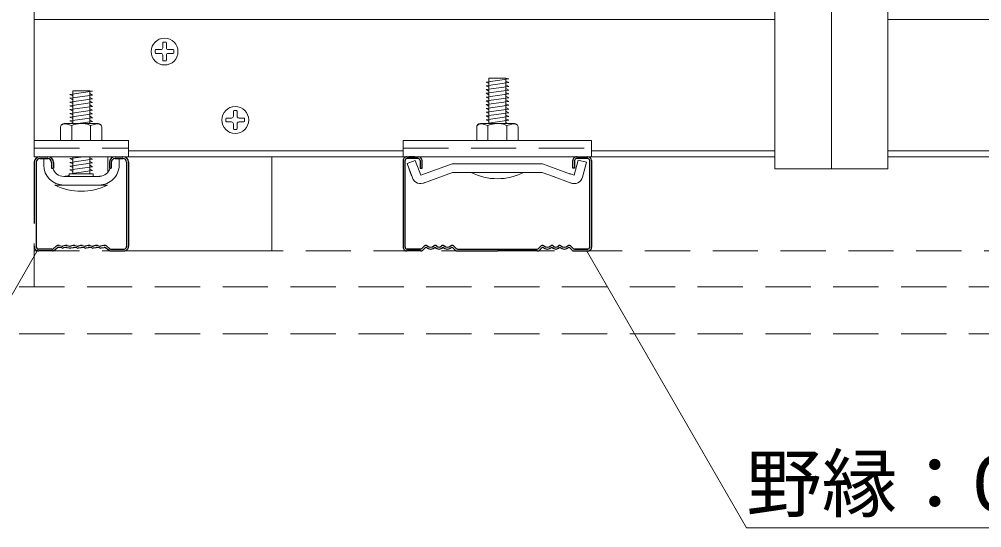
# Model space of a CAD drawing. Units: millimetres on the paper, enlarged 30 times, with parts at other scales. Extents: x -5790 to 5910, y -4184 to 4114.
# Drawn here: x 3814 to 4580, y -3265 to -2860 of the extents above; entities that cross this region are included whole.
import ezdxf
from ezdxf.enums import TextEntityAlignment as Align

# ---------------------------------------------------------------- set-up
doc = ezdxf.new("R2010")
doc.units = ezdxf.units.MM
doc.header["$LTSCALE"] = 30
doc.linetypes.add('CHAIN1', pattern=[8, 5, -1, 1, -1])
doc.linetypes.add('DASHED1', pattern=[1.8, 1.2, -0.6])
for name, color, linetype, lineweight in [('0-3_太線２', 7, 'Continuous', 18), ('2-0_中心線', 4, 'CHAIN1', 9), ('2-1_吊り材', 7, 'Continuous', 18), ('2-2_野縁受け', 3, 'Continuous', 18), ('2-3_野縁', 2, 'Continuous', 25), ('2-6_文字', 7, 'Continuous', 18), ('2-A_クリップ', 7, 'Continuous', 18), ('2-B_ビス', 3, 'Continuous', 18), ('2-C_パネル', 7, 'DASHED1', 18)]:
    doc.layers.add(name, color=color, linetype=linetype, lineweight=lineweight)
doc.styles.add('ＭＳ ゴシック', font='')
doc.styles.get('ＭＳ ゴシック').set_extended_font_data('MS Gothic')

# ---------------------------------------------------------------- blocks, each defined once
blk = doc.blocks.new('ビス（平面）')
at = {"layer": '0-3_太線２'}
for p, q in [((-0.375, 0.045), (-0.375, 0)), ((-0.375, -0.045), (-0.375, 0)), ((-0.15, 0.075), (-0.345, 0.075)), ((-0.075, 0.15), (-0.075, 0.345)), ((-0.045, 0.375), (0, 0.375)), ((0.045, 0.375), (0, 0.375)), ((0.075, 0.15), (0.075, 0.345)), ((0.15, 0.075), (0.345, 0.075)), ((0.375, 0.045), (0.375, 0)), ((0.375, -0.045), (0.375, 0)), ((-0.15, -0.075), (-0.345, -0.075)), ((-0.075, -0.15), (-0.075, -0.345)), ((-0.045, -0.375), (0, -0.375)), ((0.045, -0.375), (0, -0.375)), ((0.075, -0.15), (0.075, -0.345)), ((0.15, -0.075), (0.345, -0.075))]:
    blk.add_line(p, q, dxfattribs=at)
blk.add_circle((0, 0), 0.535, dxfattribs=at)
for centre, radius, start, end in [((-0.345, 0.045), 0.03, 90, 180), ((-0.15, 0.15), 0.075, 270, 0), ((-0.045, 0.345), 0.03, 90, 180), ((0.045, 0.345), 0.03, 0, 90), ((0.15, 0.15), 0.075, 180, 270), ((0.345, 0.045), 0.03, 0, 90), ((-0.345, -0.045), 0.03, 180, 270), ((-0.15, -0.15), 0.075, 0, 90), ((-0.045, -0.345), 0.03, 180, 270), ((0.045, -0.345), 0.03, 270, 0), ((0.15, -0.15), 0.075, 90, 180), ((0.345, -0.045), 0.03, 270, 0)]:
    blk.add_arc(centre, radius, start, end, dxfattribs=at)

msp = doc.modelspace()

# ---------------------------------------------------------------- linework, layer by layer
at = {"layer": '2-0_中心線'}
msp.add_line((4460.58, -2979.14), (4460.58, -1764.02), dxfattribs=at)
at = {"layer": '2-1_吊り材'}
for p, q in [((4415.58, -2979.14), (4415.58, -2739.14)), ((4505.58, -2739.14), (4505.58, -2979.14)), ((4505.58, -2979.14), (4415.58, -2979.14))]:
    msp.add_line(p, q, dxfattribs=at)
at = {"layer": '2-2_野縁受け'}
for p, q in [((3826.1, -2855.54), (3826.1, -2969.54)), ((4415.58, -2860.34), (3826.1, -2860.34)), ((4850.58, -2860.34), (4505.58, -2860.34)), ((4119.62, -2964.74), (3901.09, -2964.74)), ((4415.58, -2964.74), (4269.62, -2964.74)), ((4850.58, -2964.74), (4505.58, -2964.74)), ((3901.1, -2969.54), (4119.71, -2969.54)), ((4015.1, -2969.54), (4015.1, -3044.54)), ((4269.71, -2969.54), (4415.58, -2969.54)), ((4505.58, -2969.54), (4850.58, -2969.54)), ((4015.1, -3044.54), (3901.1, -3044.54))]:
    msp.add_line(p, q, dxfattribs=at)
at = {"layer": '2-3_野縁'}
for p, q in [((3830.59, -2969.54), (3836.82, -2969.54)), ((3830.59, -2971.04), (3836.82, -2971.04)), ((3890.37, -2969.54), (3896.6, -2969.54)), ((3890.37, -2971.04), (3896.6, -2971.04)), ((4119.71, -2972.54), (4119.71, -3041.41)), ((4121.21, -3041.54), (4121.21, -2972.54)), ((4122.71, -2969.54), (4131.71, -2969.54)), ((4131.71, -2971.04), (4122.71, -2971.04)), ((4133.21, -2972.54), (4133.21, -2978.54)), ((4134.71, -2978.54), (4134.71, -2972.54)), ((4254.71, -2978.54), (4254.71, -2972.54)), ((4256.21, -2972.54), (4256.21, -2978.54)), ((4257.71, -2969.54), (4266.71, -2969.54)), ((4266.71, -2971.04), (4257.71, -2971.04)), ((4268.21, -3041.54), (4268.21, -2972.54)), ((4269.71, -2972.54), (4269.71, -3041.41)), ((3826.1, -2973.8), (3826.1, -3022.75)), ((3827.6, -2973.88), (3827.6, -3040.83)), ((3839.82, -2974.04), (3839.82, -2978.54)), ((3839.82, -2978.54), (3841.32, -2978.54)), ((3841.32, -2974.04), (3841.32, -2978.54)), ((3885.87, -2974.04), (3885.87, -2978.54)), ((3885.87, -2978.54), (3887.37, -2978.54)), ((3887.37, -2974.04), (3887.37, -2978.54)), ((3899.6, -2973.88), (3899.6, -3040.83)), ((3901.1, -2973.8), (3901.1, -3040.75)), ((4133.21, -2978.54), (4134.71, -2978.54)), ((4256.21, -2978.54), (4254.71, -2978.54)), ((3840.98, -3042.72), (3843.38, -3040.81)), ((3845.79, -3040.21), (3848.29, -3040.67)), ((3850.92, -3040.19), (3848.9, -3040.66)), ((3851.26, -3041.66), (3849.24, -3042.12)), ((3851.93, -3041.66), (3853.92, -3042.11)), ((3852.27, -3040.19), (3854.26, -3040.65)), ((3856.92, -3040.19), (3854.93, -3040.65)), ((3855.27, -3042.11), (3857.26, -3041.66)), ((3859.92, -3042.11), (3857.93, -3041.66)), ((3858.27, -3040.19), (3860.26, -3040.65)), ((3862.92, -3040.19), (3860.93, -3040.65)), ((3861.27, -3042.11), (3863.26, -3041.66)), ((3865.92, -3042.11), (3863.93, -3041.66)), ((3864.27, -3040.19), (3866.26, -3040.65)), ((3868.92, -3040.19), (3866.93, -3040.65)), ((3867.27, -3042.11), (3869.26, -3041.66)), ((3871.92, -3042.11), (3869.93, -3041.66)), ((3870.27, -3040.19), (3872.26, -3040.65)), ((3874.92, -3040.19), (3872.93, -3040.65)), ((3873.27, -3042.11), (3875.26, -3041.66)), ((3877.96, -3042.12), (3875.93, -3041.66)), ((3876.27, -3040.19), (3878.29, -3040.66)), ((3881.41, -3040.21), (3878.9, -3040.67)), ((3886.21, -3042.72), (3883.81, -3040.81)), ((4136.67, -3040.48), (4134.55, -3042.6)), ((4134.55, -3042.6), (4136.67, -3040.48)), ((4137.73, -3041.54), (4135.61, -3043.66)), ((4137.73, -3041.54), (4135.61, -3043.66)), ((4158.73, -3041.54), (4160.85, -3043.66)), ((4159.79, -3040.48), (4161.91, -3042.6)), ((4229.67, -3040.48), (4227.55, -3042.6)), ((4230.73, -3041.54), (4228.61, -3043.66)), ((4251.73, -3041.54), (4253.85, -3043.66)), ((4251.73, -3041.54), (4253.85, -3043.66)), ((4252.79, -3040.48), (4254.91, -3042.6)), ((4254.91, -3042.6), (4252.79, -3040.48)), ((3840.05, -3043.04), (3829.69, -3043.04)), ((3840.57, -3044.54), (3829.69, -3044.54)), ((3841.51, -3044.22), (3844.31, -3041.99)), ((3848.02, -3042.15), (3845.52, -3041.69)), ((3879.17, -3042.15), (3881.68, -3041.69)), ((3885.69, -3044.22), (3882.88, -3041.99)), ((3886.62, -3044.54), (3897.5, -3044.54)), ((3887.14, -3043.04), (3897.5, -3043.04)), ((4122.71, -3043.04), (4133.49, -3043.04)), ((4133.49, -3043.04), (4122.73, -3043.04)), ((4133.49, -3044.54), (4122.73, -3044.54)), ((4133.49, -3044.54), (4122.73, -3044.54)), ((4162.93, -3044.54), (4194.69, -3044.54)), ((4162.97, -3043.04), (4226.49, -3043.04)), ((4226.45, -3044.54), (4194.69, -3044.54)), ((4255.97, -3043.04), (4266.73, -3043.04)), ((4266.71, -3043.04), (4255.97, -3043.04)), ((4255.97, -3044.54), (4266.73, -3044.54)), ((4255.97, -3044.54), (4266.73, -3044.54))]:
    msp.add_line(p, q, dxfattribs=at)
for centre, radius, start, end in [((3830.59, -2974.04), 4.5, 90, 176.98721), ((3830.59, -2974.04), 3, 90, 176.98721), ((3836.82, -2974.04), 4.5, 0, 90), ((3836.82, -2974.04), 3, 0, 90), ((3890.37, -2974.04), 4.5, 90, 180), ((3890.37, -2974.04), 3, 90, 180), ((3896.6, -2974.04), 4.5, 3.01279, 90), ((3896.6, -2974.04), 3, 3.01279, 90), ((4122.71, -2972.54), 3, 90.00299, 180.00299), ((4122.71, -2972.54), 1.5, 90, 180), ((4131.71, -2972.54), 3, 0.00299, 90.00299), ((4131.71, -2972.54), 1.5, 0.00699, 90), ((4257.71, -2972.54), 3, 89.99699, 179.99699), ((4257.71, -2972.54), 1.5, 90, 180), ((4266.71, -2972.54), 3, 359.99699, 89.99699), ((4266.71, -2972.54), 1.5, 0, 90), ((3829.69, -3040.94), 3.6, 176.98721, 270), ((3829.69, -3040.94), 2.1, 176.98721, 270), ((3845.25, -3043.16), 3, 79.57419, 128.42445), ((3845.25, -3043.16), 1.5, 79.57419, 128.42445), ((3848.56, -3039.2), 1.5, 259.57419, 282.95276), ((3851.6, -3043.12), 3, 77.04724, 102.95276), ((3851.6, -3043.12), 1.5, 77.04724, 102.95276), ((3854.6, -3039.19), 1.5, 257.04724, 282.95276), ((3857.6, -3043.12), 3, 77.04724, 102.95276), ((3857.6, -3043.12), 1.5, 77.04724, 102.95276), ((3860.6, -3039.19), 1.5, 257.04724, 282.95276), ((3863.6, -3043.12), 3, 77.04724, 102.95276), ((3863.6, -3043.12), 1.5, 77.04724, 102.95276), ((3866.6, -3039.19), 1.5, 257.04724, 282.95276), ((3869.6, -3043.12), 3, 77.04724, 102.95276), ((3869.6, -3043.12), 1.5, 77.04724, 102.95276), ((3872.6, -3039.19), 1.5, 257.04724, 282.95276), ((3875.6, -3043.12), 3, 77.04724, 102.95276), ((3875.6, -3043.12), 1.5, 77.04724, 102.95276), ((3878.63, -3039.2), 1.5, 257.04724, 280.42581), ((3881.95, -3043.16), 3, 51.57555, 100.42581), ((3881.95, -3043.16), 1.5, 51.57555, 100.42581), ((3897.5, -3040.94), 3.6, 270, 3.01279), ((3897.5, -3040.94), 2.1, 270, 3.01279), ((4122.71, -3041.54), 3, 177.476, 270), ((4122.71, -3041.54), 3, 177.476, 270), ((4122.71, -3041.54), 1.5, 180, 270), ((4137.73, -3041.54), 1.5, 46.39717, 135), ((4141.48, -3037.6), 5.44, 226.39717, 313.60281), ((4141.48, -3037.6), 3.94, 226.39717, 313.60281), ((4145.23, -3041.54), 1.5, 36.86989, 133.60281), ((4148.23, -3039.29), 3.75, 216.86989, 323.1301), ((4148.23, -3039.29), 2.25, 216.86989, 323.1301), ((4151.23, -3041.54), 1.5, 46.39717, 143.1301), ((4151.23, -3041.54), 1.5, 36.86989, 143.1301), ((4154.98, -3037.6), 5.44, 226.39717, 313.60281), ((4154.98, -3037.6), 3.94, 226.39717, 313.60281), ((4158.73, -3041.54), 1.5, 44.99998, 133.60281), ((4230.73, -3041.54), 1.5, 46.39719, 135.00002), ((4234.48, -3037.6), 5.44, 226.39719, 313.60283), ((4234.48, -3037.6), 3.94, 226.39719, 313.60283), ((4238.23, -3041.54), 1.5, 36.8699, 143.13011), ((4238.23, -3041.54), 1.5, 36.8699, 133.60283), ((4241.23, -3039.29), 3.75, 216.8699, 323.13011), ((4241.23, -3039.29), 2.25, 216.8699, 323.13011), ((4244.23, -3041.54), 1.5, 46.39719, 143.13011), ((4247.98, -3037.6), 5.44, 226.39719, 313.60283), ((4247.98, -3037.6), 3.94, 226.39719, 313.60283), ((4251.73, -3041.54), 1.5, 45, 133.60283), ((4266.71, -3041.54), 3, 270, 2.524), ((4266.71, -3041.54), 3, 269.99997, 2.524), ((4266.71, -3041.54), 1.5, 270, 0), ((3840.05, -3041.54), 1.5, 270, 308.42445), ((3840.57, -3043.04), 1.5, 270, 308.42445), ((3848.56, -3039.2), 3, 259.57419, 282.95276), ((3854.6, -3039.19), 3, 257.04724, 282.95276), ((3860.6, -3039.19), 3, 257.04724, 282.95276), ((3866.6, -3039.19), 3, 257.04724, 282.95276), ((3872.6, -3039.19), 3, 257.04724, 282.95276), ((3878.63, -3039.2), 3, 257.04724, 280.42581), ((3886.62, -3043.04), 1.5, 231.57555, 270), ((3887.14, -3041.54), 1.5, 231.57555, 270), ((4133.49, -3041.54), 1.5, 270, 314.99998), ((4133.49, -3041.54), 1.5, 269.99998, 314.99998), ((4133.49, -3041.54), 3, 270, 315), ((4133.49, -3041.54), 3, 270, 314.99998), ((4162.97, -3041.54), 3, 225, 270), ((4162.97, -3041.54), 1.5, 225, 270), ((4226.49, -3041.54), 1.5, 270, 315), ((4226.49, -3041.54), 3, 270, 315), ((4255.97, -3041.54), 3, 225, 270), ((4255.97, -3041.54), 3, 225.00002, 270), ((4255.97, -3041.54), 1.5, 225.00002, 270), ((4255.97, -3041.54), 1.5, 225, 270)]:
    msp.add_arc(centre, radius, start, end, dxfattribs=at)
at = {"layer": '2-6_文字'}
for p, q in [((3829.22, -3042.97), (3701.21, -3264.69)), ((4265.57, -3044.16), (4392.89, -3264.69)), ((4722.89, -3264.69), (4392.89, -3264.69))]:
    msp.add_line(p, q, dxfattribs=at)
at = {"layer": '2-A_クリップ'}
for p, q in [((3826.1, -2956.64), (3826.1, -2969.54)), ((3826.1, -2956.64), (3901.09, -2956.64)), ((3901.09, -2969.54), (3901.09, -2956.64)), ((4119.71, -2956.64), (4119.71, -2969.54)), ((4119.71, -2956.64), (4269.71, -2956.64)), ((4269.71, -2969.54), (4269.71, -2956.64)), ((3901.1, -2969.54), (3826.1, -2969.54)), ((3826.1, -2969.54), (3901.09, -2969.54)), ((3833.6, -2971.04), (3833.6, -2976.15)), ((3884.6, -2981.93), (3884.6, -2969.54)), ((3893.6, -2971.04), (3893.6, -2976.15)), ((4119.71, -2969.54), (4269.71, -2969.54)), ((4129.33, -2972.51), (4122.85, -2974.87)), ((4129.33, -2972.51), (4122.85, -2974.87)), ((4128.62, -2969.48), (4124.12, -2969.48)), ((4133.64, -2984.34), (4129.33, -2972.51)), ((4133.64, -2984.34), (4129.33, -2972.51)), ((4255.78, -2984.34), (4259.04, -2972.18)), ((4259.04, -2972.18), (4265.7, -2973.96)), ((4127.05, -2986.4), (4122.85, -2974.87)), ((4126.43, -2984.72), (4122.85, -2974.87)), ((4158.73, -2975.21), (4133.64, -2984.34)), ((4158.73, -2975.21), (4194.71, -2975.21)), ((4230.69, -2975.21), (4194.71, -2975.21)), ((4230.69, -2975.21), (4194.71, -2975.21)), ((4230.69, -2975.21), (4194.71, -2975.21)), ((4230.69, -2975.21), (4252.89, -2983.29)), ((4262.52, -2985.82), (4265.7, -2973.96)), ((3849.5, -2985.15), (3849.5, -2985.15)), ((3849.5, -2985.15), (3878.11, -2985.15)), ((4135.95, -2990.51), (4159.03, -2982.11)), ((4161.07, -2982.11), (4159.03, -2982.11)), ((4194.71, -2982.11), (4161.07, -2982.11)), ((4194.71, -2982.11), (4228.35, -2982.11)), ((4194.71, -2982.11), (4223.9, -2982.11)), ((4194.71, -2982.11), (4222.14, -2982.11)), ((4223.17, -2982.11), (4228.35, -2982.11)), ((4224.65, -2982.11), (4230.38, -2982.11)), ((4240.11, -2985.65), (4230.38, -2982.11)), ((4253.47, -2990.51), (4237.89, -2984.84)), ((4252.01, -2982.97), (4255.78, -2984.34)), ((3849.5, -2992.05), (3877.7, -2992.05))]:
    msp.add_line(p, q, dxfattribs=at)
at = {"layer": '2-A_クリップ', "linetype": 'DASHED1'}
for p, q in [((3826.1, -2962.64), (3901.09, -2962.64)), ((4119.71, -2962.64), (4269.71, -2962.64))]:
    msp.add_line(p, q, dxfattribs=at)
at = {"layer": '2-A_クリップ', "color": 4, "lineweight": 9}
msp.add_line((4226.39, -2982.11), (4221.35, -2982.11), dxfattribs=at)
at = {"layer": '2-A_クリップ'}
for centre, radius, start, end in [((3849.5, -2976.15), 15.9, 180.0042, 270.00279), ((3849.5, -2976.15), 9, 195.40519, 270.00279), ((3877.7, -2976.15), 15.9, 270.00279, 0.0042), ((3877.7, -2976.15), 9, 272.58911, 344.58573), ((3849.5, -2974.05), 11.1, 270.00279, 293.6401), ((4133.53, -2984.04), 6.9, 200, 300), ((4255.86, -2984.04), 6.9, 245, 345)]:
    msp.add_arc(centre, radius, start, end, dxfattribs=at)
at = {"layer": '2-B_ビス'}
for p, q in [((4203.71, -2910.58), (4185.71, -2913.11)), ((4187.96, -2907.11), (4201.46, -2907.11)), ((4187.96, -2943.14), (4187.96, -2907.11)), ((4203.71, -2907.58), (4201.46, -2907.11)), ((4201.46, -2943.14), (4201.46, -2907.2)), ((4203.71, -2910.58), (4201.46, -2909.4)), ((3856.65, -2917.05), (3870.15, -2917.05)), ((3856.65, -2943.14), (3856.65, -2917.05)), ((3872.4, -2917.52), (3870.15, -2917.05)), ((3870.15, -2917.13), (3870.15, -2917.05)), ((3870.15, -2943.14), (3870.15, -2917.13)), ((4185.71, -2913.11), (4187.96, -2914.29)), ((4203.71, -2913.58), (4185.71, -2916.11)), ((4185.71, -2916.11), (4187.96, -2917.29)), ((4203.71, -2916.58), (4185.71, -2919.11)), ((4203.71, -2913.58), (4201.46, -2912.4)), ((4203.71, -2916.58), (4201.46, -2915.4)), ((4203.71, -2919.58), (4201.46, -2918.4)), ((3872.4, -2920.52), (3870.15, -2919.33)), ((3872.4, -2923.52), (3870.15, -2922.33)), ((3872.4, -2926.52), (3870.15, -2925.33)), ((4185.71, -2919.11), (4187.96, -2920.29)), ((4203.71, -2919.58), (4185.71, -2922.11)), ((4185.71, -2922.11), (4187.96, -2923.29)), ((4203.71, -2922.58), (4185.71, -2925.11)), ((4185.71, -2925.11), (4187.96, -2926.29)), ((4203.71, -2925.58), (4185.71, -2928.11)), ((4203.71, -2922.58), (4201.46, -2921.4)), ((4203.71, -2925.58), (4201.46, -2924.4)), ((3872.4, -2929.52), (3870.15, -2928.33)), ((3872.4, -2932.52), (3870.15, -2931.33)), ((3872.4, -2935.52), (3870.15, -2934.33)), ((4185.71, -2928.11), (4187.96, -2929.29)), ((4203.71, -2928.58), (4185.71, -2931.11)), ((4185.71, -2931.11), (4187.96, -2932.29)), ((4203.71, -2931.58), (4185.71, -2934.11)), ((4185.71, -2934.11), (4187.96, -2935.29)), ((4203.71, -2928.58), (4201.46, -2927.4)), ((4203.71, -2931.58), (4201.46, -2930.4)), ((4203.71, -2934.58), (4201.46, -2933.4)), ((3872.4, -2941.52), (3860.86, -2943.14)), ((3872.4, -2938.52), (3870.15, -2937.33)), ((3872.4, -2941.52), (3870.15, -2940.33)), ((4203.71, -2934.58), (4185.71, -2937.11)), ((4185.71, -2937.11), (4187.96, -2938.29)), ((4203.71, -2937.58), (4185.71, -2940.11)), ((4185.71, -2940.11), (4187.96, -2941.29)), ((4185.71, -2940.11), (4187.96, -2941.29)), ((4203.71, -2940.58), (4185.71, -2943.11)), ((4203.71, -2940.58), (4185.71, -2943.11)), ((4203.71, -2937.58), (4201.46, -2936.4)), ((4203.71, -2940.58), (4201.46, -2939.4)), ((4203.71, -2940.58), (4201.46, -2939.4)), ((3846.9, -2946.14), (3846.9, -2956.64)), ((3848.91, -2943.64), (3847.5, -2944.34)), ((3848.91, -2943.64), (3847.5, -2944.34)), ((3849.9, -2943.14), (3876.9, -2943.14)), ((3850.98, -2943.41), (3855.9, -2944.64)), ((3850.98, -2943.41), (3855.9, -2944.64)), ((3855.9, -2944.64), (3855.9, -2944.69)), ((3855.9, -2944.69), (3855.9, -2956.64)), ((3870.06, -2944.32), (3870.9, -2944.62)), ((3870.06, -2944.32), (3870.9, -2944.62)), ((3875.84, -2943.4), (3870.9, -2944.62)), ((3875.84, -2943.4), (3870.9, -2944.62)), ((3870.9, -2944.62), (3870.9, -2956.64)), ((3877.88, -2943.62), (3879.28, -2944.32)), ((3877.88, -2943.62), (3879.28, -2944.32)), ((3879.9, -2946.14), (3879.9, -2956.64)), ((4178.21, -2946.14), (4178.21, -2956.64)), ((4180.22, -2943.64), (4178.81, -2944.34)), ((4180.22, -2943.64), (4178.81, -2944.34)), ((4181.21, -2943.14), (4208.21, -2943.14)), ((4182.29, -2943.41), (4187.21, -2944.64)), ((4182.29, -2943.41), (4187.21, -2944.64)), ((4187.21, -2944.64), (4187.21, -2944.69)), ((4187.21, -2944.69), (4187.21, -2956.64)), ((4201.37, -2944.32), (4202.21, -2944.62)), ((4201.37, -2944.32), (4202.21, -2944.62)), ((4202.87, -2943.14), (4201.46, -2942.4)), ((4202.87, -2943.14), (4201.46, -2942.4)), ((4207.15, -2943.4), (4202.21, -2944.62)), ((4207.15, -2943.4), (4202.21, -2944.62)), ((4202.21, -2944.62), (4202.21, -2956.64)), ((4209.19, -2943.62), (4210.59, -2944.32)), ((4209.19, -2943.62), (4210.59, -2944.32)), ((4211.21, -2946.14), (4211.21, -2956.64)), ((3846.9, -2956.64), (3879.9, -2956.64)), ((4178.21, -2956.64), (4211.21, -2956.64)), ((3865.13, -2969.54), (3854.4, -2971.05)), ((3854.4, -2971.05), (3856.65, -2972.23)), ((3856.65, -2983.05), (3856.65, -2969.54)), ((3870.15, -2983.05), (3870.15, -2969.54)), ((3872.4, -2971.52), (3870.15, -2970.33)), ((3872.4, -2977.52), (3854.4, -2980.05)), ((3854.4, -2980.05), (3856.65, -2981.23)), ((3872.4, -2974.52), (3870.15, -2973.33)), ((3872.4, -2977.52), (3870.15, -2976.33)), ((3872.4, -2980.52), (3870.15, -2979.33)), ((3872.85, -2983.05), (3853.95, -2983.05)), ((3853.95, -2985.15), (3853.95, -2983.05)), ((3872.4, -2980.52), (3854.4, -2983.05)), ((3872.85, -2985.15), (3872.85, -2983.05)), ((4215.71, -2982.11), (4173.71, -2982.11)), ((3884.4, -2992.05), (3842.4, -2992.05))]:
    msp.add_line(p, q, dxfattribs=at)
for points in [[(4203.71, -2907.58), (4185.71, -2910.11), (4187.96, -2911.29)], [(3872.4, -2917.52), (3854.4, -2920.05), (3856.65, -2921.23)], [(3872.4, -2920.52), (3854.4, -2923.05), (3856.65, -2924.23)], [(3872.4, -2923.52), (3854.4, -2926.05), (3856.65, -2927.23)], [(3872.4, -2926.52), (3854.4, -2929.05), (3856.65, -2930.23)], [(3872.4, -2929.52), (3854.4, -2932.05), (3856.65, -2933.23)], [(3872.4, -2932.52), (3854.4, -2935.05), (3856.65, -2936.23)], [(3872.4, -2935.52), (3854.4, -2938.05), (3856.65, -2939.23)], [(3872.4, -2938.52), (3854.4, -2941.05), (3856.65, -2942.23)], [(3872.4, -2971.52), (3854.4, -2974.05), (3856.65, -2975.23)], [(3872.4, -2974.52), (3854.4, -2977.05), (3856.65, -2978.23)]]:
    msp.add_lwpolyline(points, dxfattribs=at)
for centre, radius, start, end in [((3849.9, -2946.14), 3, 90, 180), ((3850.25, -2946.32), 3, 75.94201, 116.60205), ((3850.25, -2946.32), 3, 75.94201, 116.60205), ((3863.4, -2962.64), 19.5, 70.01815, 112.61985), ((3863.4, -2962.64), 19.5, 70.01815, 112.61985), ((3876.55, -2946.32), 3, 63.73468, 103.86023), ((3876.55, -2946.32), 3, 63.73468, 103.86023), ((3876.9, -2946.14), 3, 0, 90), ((4181.21, -2946.14), 3, 90, 180), ((4181.56, -2946.32), 3, 75.94201, 116.60205), ((4181.56, -2946.32), 3, 75.94201, 116.60205), ((4194.71, -2962.64), 19.5, 70.01815, 112.61985), ((4194.71, -2962.64), 19.5, 70.01815, 112.61985), ((4207.86, -2946.32), 3, 63.73468, 103.86023), ((4207.86, -2946.32), 3, 63.73468, 103.86023), ((4208.21, -2946.14), 3, 0, 90), ((4194.71, -2940.11), 46.96, 243.43494, 296.56505), ((3863.4, -2950.05), 46.96, 243.43494, 296.56505)]:
    msp.add_arc(centre, radius, start, end, dxfattribs=at)
at = {"layer": '2-C_パネル'}
for p, q in [((3826.1, -2390.54), (3826.1, -3073.04)), ((3826.1, -3044.54), (4850.58, -3044.54)), ((3760.1, -3073.04), (4850.58, -3073.04)), ((3760.1, -3110.54), (4850.58, -3110.54))]:
    msp.add_line(p, q, dxfattribs=at)

# ---------------------------------------------------------------- block references
at = {"layer": '2-B_ビス', "xscale": 20, "yscale": 20}
for p in [(3929.76, -2885.86), (3986.02, -2940.31)]:
    msp.add_blockref('ビス（平面）', p, dxfattribs=at)

# ---------------------------------------------------------------- texts
at = {"layer": '2-6_文字', "color": 4, "style": 'ＭＳ ゴシック'}
msp.add_text('野縁：CW-25', height=43.99, dxfattribs=at).set_placement((4392.89, -3264.69), align=Align.BOTTOM_LEFT)

doc.saveas('drawing.dxf')
